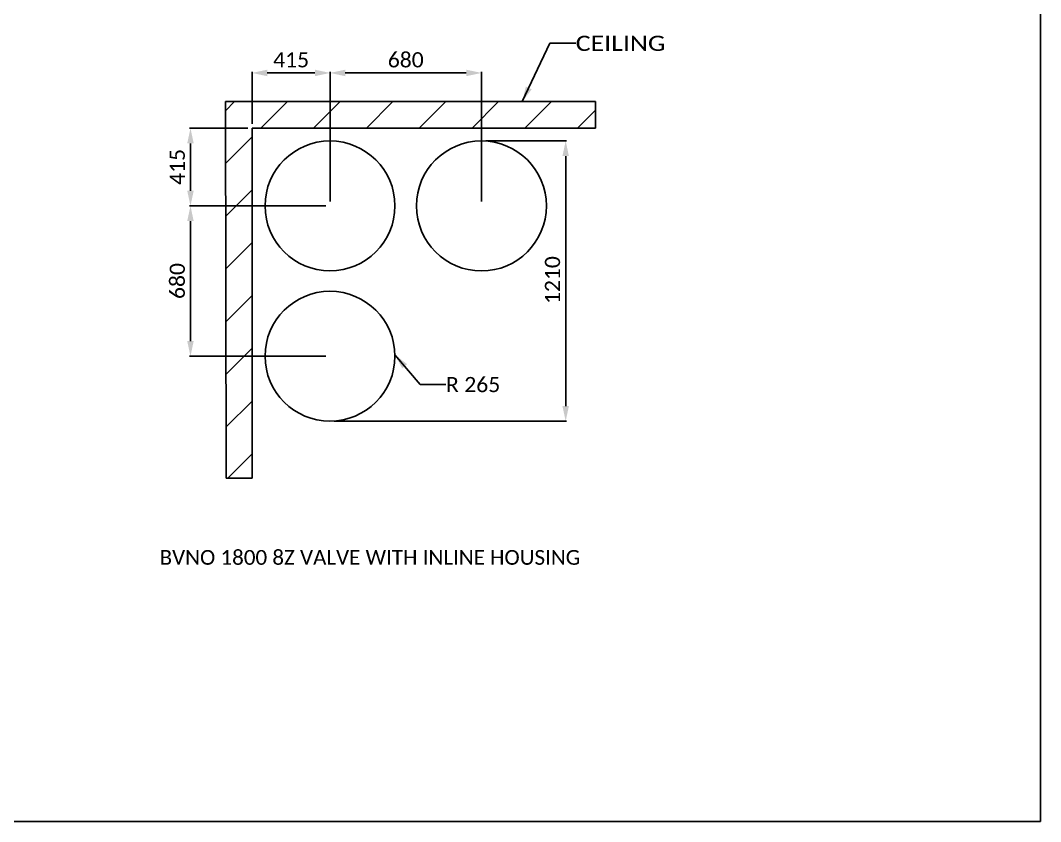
# Model space of a CAD drawing. Header units: millimetres. Extents: x 330 to 5284, y -2489 to 1657.
# Drawn here: x 3712 to 5284, y -2483 to -1250 of the extents above; entities that cross this region are included whole.
import ezdxf
from ezdxf.enums import TextEntityAlignment as Align

# ---------------------------------------------------------------- set-up
doc = ezdxf.new("R2010")
doc.units = ezdxf.units.MM
doc.header["$LTSCALE"] = 154
doc.header["$PDMODE"] = 3
doc.header["$PDSIZE"] = 8
doc.layers.get('0').update_dxf_attribs({"linetype": 'CONTINUOUS'})
doc.layers.get('Defpoints').update_dxf_attribs({"linetype": 'CONTINUOUS'})
doc.styles.get("Standard").update_dxf_attribs({"font": 'calibri.ttf'})
doc.dimstyles.new('DIMSTYLE_3', dxfattribs={"dimtxt": 23.333333, "dimasz": 23.333333, "dimexe": 1.5, "dimexo": 1, "dimgap": 0.875, "dimtad": 1, "dimdsep": 46, "dimtxsty": 'Standard', "dimblk": '_FILLED', "dimblk1": '_FILLED', "dimblk2": '_FILLED', "dimcen": 0.09, "dimazin": 2, "dimtp": 0.01, "dimtm": 0.01, "dimtfac": 1, "dimtofl": 0, "dimtmove": 0, "dimatfit": 3, "dimldrblk": '_FILLED', "dimfxl": 1, "dimtolj": 1, "dimarcsym": 0})
doc.dimstyles.get("Standard").update_dxf_attribs({"dimtxt": 23.333333, "dimasz": 23.333333, "dimexe": 1.5, "dimexo": 1, "dimtad": 1, "dimdsep": 46, "dimtxsty": 'Standard', "dimblk": '_FILLED', "dimblk1": '_FILLED', "dimblk2": '_FILLED', "dimcen": 0.09, "dimazin": 2, "dimtol": 1, "dimtp": 0.01, "dimtm": 0.01, "dimtfac": 1, "dimtofl": 0, "dimtmove": 0, "dimatfit": 3, "dimldrblk": '_FILLED', "dimfxl": 1, "dimtolj": 1, "dimarcsym": 0})

# ---------------------------------------------------------------- blocks, each defined once
blk = doc.blocks.new('_FILLED')
at = {"color": 0, "linetype": 'ByBlock'}
blk.add_solid([(0, 0), (-1, 0.214), (-1, -0.214)], dxfattribs=at)
blk = doc.blocks.new('*D381')
at = {"color": 0, "linetype": 'Continuous', "lineweight": -2}
for p, q in [((4062.6, -1416.1), (3972.9, -1416.1)), ((3974.4, -1439.4), (3974.4, -1512.4)), ((4182.6, -1535.7), (3972.9, -1535.7))]:
    blk.add_line(p, q, dxfattribs=at)
at = {"layer": 'Defpoints', "color": 0}
for p in [(4063.6, -1416.1), (3974.4, -1535.7), (4183.6, -1535.7)]:
    blk.add_point(p, dxfattribs=at)
at = {"color": 0, "linetype": 'ByBlock', "lineweight": -2, "xscale": 23.3333333333, "yscale": 23.3333333333, "zscale": 23.3333333333}
for p, rotation in [((3974.4, -1416.1), 90), ((3974.4, -1535.7), 270)]:
    blk.add_blockref('_FILLED', p, dxfattribs=dict(at, rotation=rotation))
at = {"color": 0, "insert": (3942.4, -1475.7), "char_height": 23.333, "attachment_point": 2, "rotation": 90, "line_spacing_factor": 0.9}
blk.add_mtext('\\A1;\\A1;415', dxfattribs=at)
blk = doc.blocks.new('*D382')
at = {"color": 0, "linetype": 'Continuous', "lineweight": -2}
for p, q in [((4182.6, -1535.7), (3972.9, -1535.7)), ((3974.4, -1743.7), (3974.4, -1559)), ((4182.6, -1767), (3972.9, -1767))]:
    blk.add_line(p, q, dxfattribs=at)
at = {"layer": 'Defpoints', "color": 0}
for p in [(3974.4, -1535.7), (4183.6, -1535.7), (4183.6, -1767)]:
    blk.add_point(p, dxfattribs=at)
at = {"color": 0, "linetype": 'ByBlock', "lineweight": -2, "xscale": 23.3333333333, "yscale": 23.3333333333, "zscale": 23.3333333333}
for p, rotation in [((3974.4, -1535.7), 90), ((3974.4, -1767), 270)]:
    blk.add_blockref('_FILLED', p, dxfattribs=dict(at, rotation=rotation))
at = {"color": 0, "insert": (3942.4, -1651.3), "char_height": 23.333, "attachment_point": 2, "rotation": 90, "line_spacing_factor": 0.9}
blk.add_mtext('\\A1;\\A1;680', dxfattribs=at)
blk = doc.blocks.new('*D383')
at = {"color": 0, "linetype": 'Continuous', "lineweight": -2}
for p, q in [((4069.2, -1409.4), (4069.2, -1329.5)), ((4092.6, -1331), (4165.9, -1331)), ((4189.3, -1529), (4189.3, -1329.5))]:
    blk.add_line(p, q, dxfattribs=at)
at = {"layer": 'Defpoints', "color": 0}
for p in [(4189.3, -1331), (4069.2, -1410.4), (4189.3, -1530)]:
    blk.add_point(p, dxfattribs=at)
at = {"color": 0, "linetype": 'ByBlock', "lineweight": -2, "xscale": 23.3333333333, "yscale": 23.3333333333, "zscale": 23.3333333333, "rotation": 180}
blk.add_blockref('_FILLED', (4069.2, -1331), dxfattribs=at)
at = {"color": 0, "linetype": 'ByBlock', "lineweight": -2, "xscale": 23.3333333333, "yscale": 23.3333333333, "zscale": 23.3333333333}
blk.add_blockref('_FILLED', (4189.3, -1331), dxfattribs=at)
at = {"color": 0, "insert": (4129.4, -1299.1), "char_height": 23.333, "attachment_point": 2, "line_spacing_factor": 0.9}
blk.add_mtext('\\A1;\\A1;415', dxfattribs=at)
blk = doc.blocks.new('*D384')
at = {"color": 0, "linetype": 'Continuous', "lineweight": -2}
for p, q in [((4189.3, -1529), (4189.3, -1329.5)), ((4212.6, -1331), (4399.1, -1331)), ((4422.5, -1529.1), (4422.5, -1329.5))]:
    blk.add_line(p, q, dxfattribs=at)
at = {"layer": 'Defpoints', "color": 0}
for p in [(4422.5, -1331), (4189.3, -1530), (4422.5, -1530.1)]:
    blk.add_point(p, dxfattribs=at)
at = {"color": 0, "linetype": 'ByBlock', "lineweight": -2, "xscale": 23.3333333333, "yscale": 23.3333333333, "zscale": 23.3333333333, "rotation": 180}
blk.add_blockref('_FILLED', (4189.3, -1331), dxfattribs=at)
at = {"color": 0, "linetype": 'ByBlock', "lineweight": -2, "xscale": 23.3333333333, "yscale": 23.3333333333, "zscale": 23.3333333333}
blk.add_blockref('_FILLED', (4422.5, -1331), dxfattribs=at)
at = {"color": 0, "insert": (4305.9, -1299.1), "char_height": 23.333, "attachment_point": 2, "line_spacing_factor": 0.9}
blk.add_mtext('\\A1;\\A1;680', dxfattribs=at)
blk = doc.blocks.new('*D385')
at = {"color": 0, "linetype": 'Continuous', "lineweight": -2}
for p, q in [((4429.1, -1435.7), (4553.7, -1435.7)), ((4552.2, -1843.7), (4552.2, -1459)), ((4195.9, -1867), (4553.7, -1867))]:
    blk.add_line(p, q, dxfattribs=at)
at = {"layer": 'Defpoints', "color": 0}
for p in [(4428.1, -1435.7), (4552.2, -1435.7), (4194.9, -1867)]:
    blk.add_point(p, dxfattribs=at)
at = {"color": 0, "linetype": 'ByBlock', "lineweight": -2, "xscale": 23.3333333333, "yscale": 23.3333333333, "zscale": 23.3333333333}
for p, rotation in [((4552.2, -1435.7), 90), ((4552.2, -1867), 270)]:
    blk.add_blockref('_FILLED', p, dxfattribs=dict(at, rotation=rotation))
at = {"color": 0, "insert": (4520.2, -1649.9), "char_height": 23.333, "attachment_point": 2, "rotation": 90, "line_spacing_factor": 0.9}
blk.add_mtext('\\A1;\\A1;1210', dxfattribs=at)

msp = doc.modelspace()

# ---------------------------------------------------------------- hatches: boundary and pattern name
h = msp.add_hatch()
h.set_pattern_fill('ANSI31', color=0, style=0, pattern_type=2)
h.set_pattern_definition([(45, (2011.665, -2511.5), (-40.6529, 40.6529), [])])
h.paths.add_polyline_path([(4029.218, -1954.83), (4028.364, -1375.18), (4598.338, -1375.18), (4598.338, -1416.05), (4069.234, -1416.05), (4069.234, -1954.83)])

# ---------------------------------------------------------------- linework, layer by layer
at = {"color": 0, "linetype": 'Continuous'}
for p, q in [((5283.569, -2483.375), (5283.569, 1650.816)), ((4598.338, -1375.18), (4028.364, -1375.18)), ((4028.364, -1375.18), (4029.218, -1954.83)), ((4598.338, -1416.05), (4598.338, -1375.18)), ((4069.234, -1416.05), (4598.338, -1416.05)), ((4069.234, -1416.05), (4069.234, -1954.83)), ((4069.234, -1954.83), (4029.218, -1954.83)), ((2726.777, -2483.375), (5283.569, -2483.375))]:
    msp.add_line(p, q, dxfattribs=at)
for centre, radius in [((4189.254, -1535.689), 100), ((4422.461, -1535.725), 100.072), ((4189.254, -1767.025), 100)]:
    msp.add_circle(centre, radius, dxfattribs=at)

# ---------------------------------------------------------------- texts
at = {"linetype": 'Continuous', "width": 1.167433}
msp.add_text('CEILING', height=23.3333, dxfattribs=at).set_placement((4567.676, -1297.079), (4705.951, -1297.079), align=Align.FIT)
at = {"color": 0, "linetype": 'Continuous', "width": 0.99355}
msp.add_text('R 265', height=23.3333, dxfattribs=at).set_placement((4367.868, -1822.337), (4451.486, -1822.337), align=Align.FIT)
at = {"color": 0, "linetype": 'Continuous'}
msp.add_text('BVNO 1800 8Z VALVE WITH INLINE HOUSING ', height=22.75, dxfattribs=at).set_placement((3926.808, -2088.079), (3926.808, -2088.079), align=Align.FIT)

# ---------------------------------------------------------------- dimensions: what is measured, and where the dimension line sits
for base, p1, p2, text, picture, middle in [((4189.254, -1331.04), (4069.234, -1410.384), (4189.254, -1530.022), '\\A1;415', '*D383', (4129.405, -1331.04)), ((4422.461, -1331.04), (4189.254, -1530.022), (4422.461, -1530.059), '\\A1;680', '*D384', (4305.927, -1331.04))]:
    dim = msp.add_linear_dim(base=base, p1=p1, p2=p2, text=text, dimstyle='DIMSTYLE_3', override={"dimtxsty": 'Standard'}, dxfattribs=at)
    dim.commit()
    dim.dimension.update_dxf_attribs({"geometry": picture, "text_midpoint": middle, "dimtype": 160})
for base, p1, p2, angle, text, picture, middle in [((3974.398, -1535.689), (4063.568, -1416.05), (4183.587, -1535.689), 270, '\\A1;415', '*D381', (3974.398, -1475.709)), ((4552.188, -1435.654), (4194.92, -1867.025), (4428.128, -1435.654), 90, '\\A1;1210', '*D385', (4552.188, -1649.919)), ((3974.398, -1535.689), (4183.587, -1767.025), (4183.587, -1535.689), 90, '\\A1;680', '*D382', (3974.398, -1651.287))]:
    dim = msp.add_linear_dim(base=base, p1=p1, p2=p2, angle=angle, text=text, dimstyle='DIMSTYLE_3', override={"dimtxsty": 'Standard'}, dxfattribs=at)
    dim.commit()
    dim.dimension.update_dxf_attribs({"geometry": picture, "text_midpoint": middle, "dimtype": 160})

# ---------------------------------------------------------------- leaders
at = {"linetype": 'Continuous'}
msp.add_leader([(4485.41, -1375.18), (4527.676, -1285.412), (4567.676, -1285.412)], dimstyle='Standard', override={"dimtad": 0}, dxfattribs=at)
at = {"color": 0, "linetype": 'Continuous'}
msp.add_leader([(4289.226, -1764.688), (4327.868, -1810.671), (4367.868, -1810.671)], dimstyle='Standard', override={"dimtad": 0}, dxfattribs=at)

doc.saveas('drawing.dxf')
